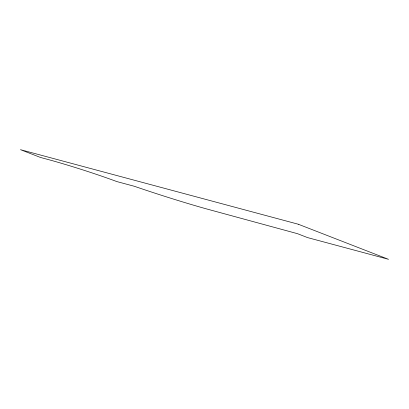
<?xml version="1.0" encoding="UTF-8"?>
<svg xmlns="http://www.w3.org/2000/svg" width="409" height="409" viewBox="0 0 409 409"><rect width="100%" height="100%" fill="white"/><g stroke="black" fill="none" stroke-linecap="round" stroke-linejoin="round"><path stroke-width="0.61" d="M298.284 224.229L20.45 149.668L40.511 157.47L46.299 159.024A55.803 3.016 17.8 0 1 116.902 181.596L134.27 186.259A82.684 4.473 17.8 0 0 205.446 208.616L297.486 233.682L307.517 237.583L388.55 259.332L298.284 224.229"/></g></svg>
